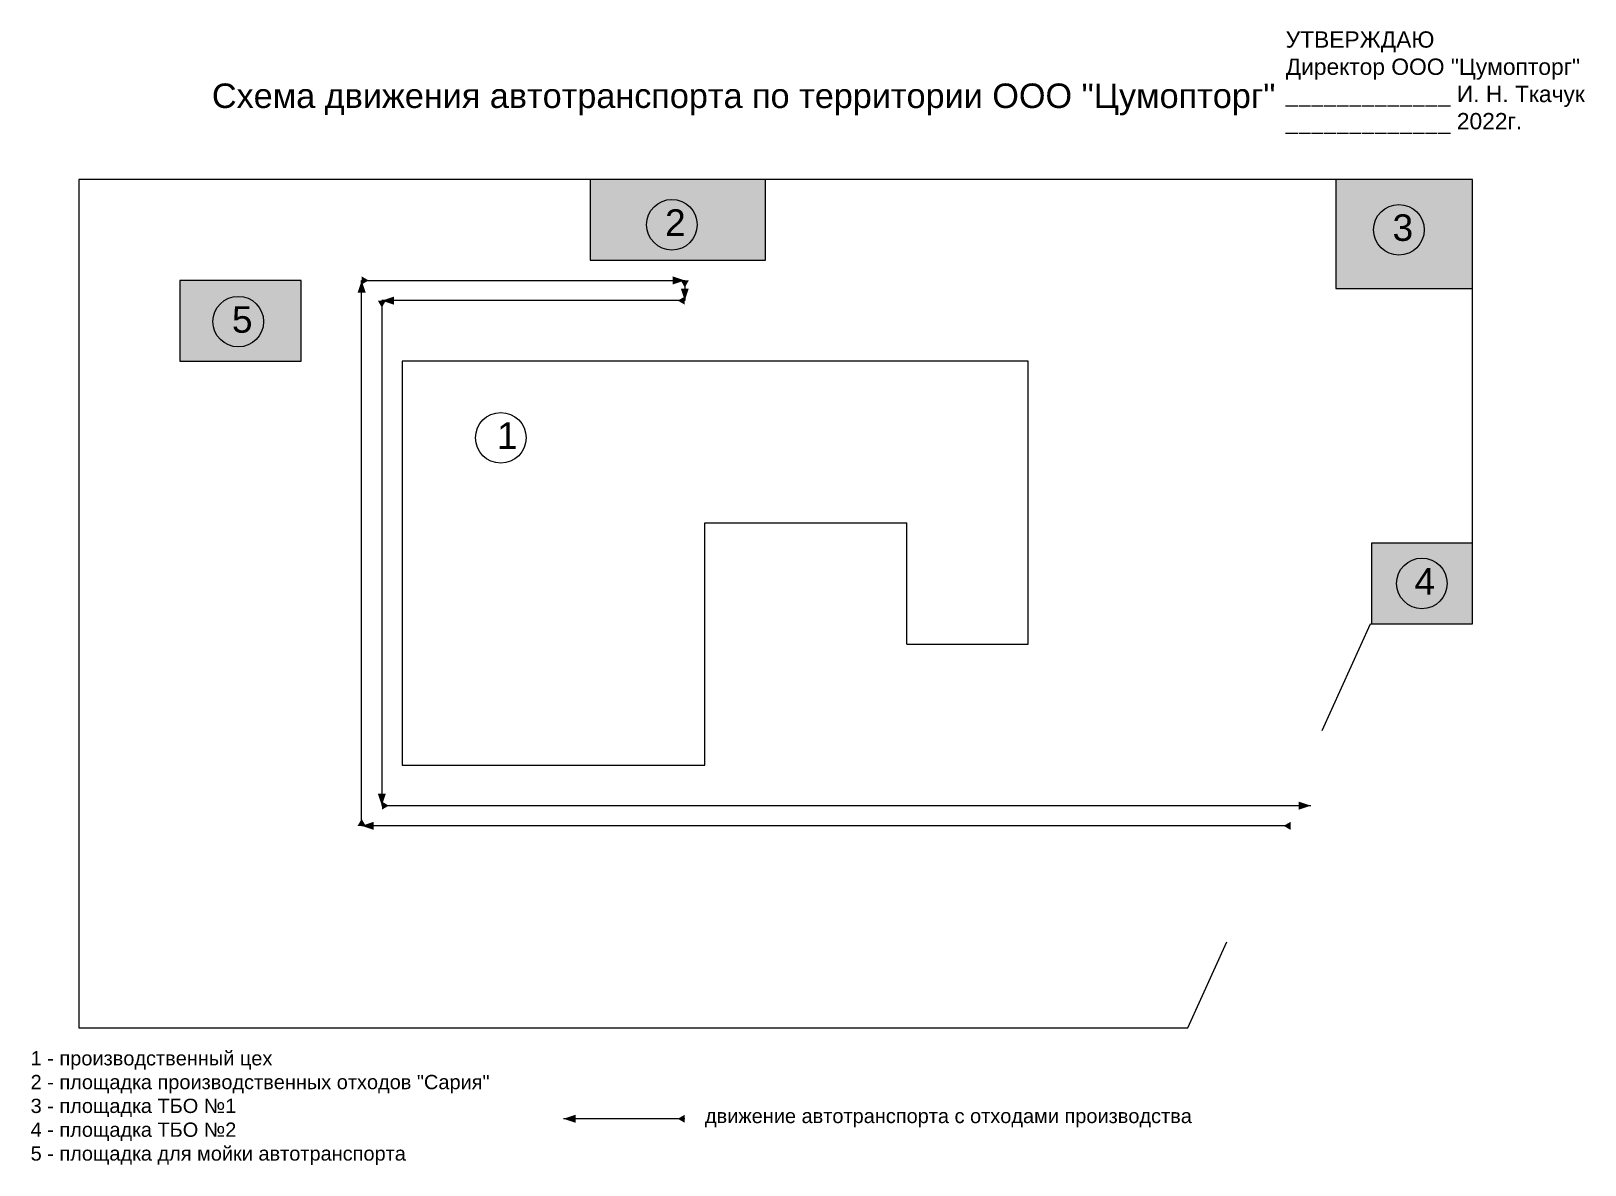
# Model space of a CAD drawing. Extents: x 28 to 413, y 5 to 285.
import ezdxf

# ---------------------------------------------------------------- set-up
doc = ezdxf.new("R2010")
doc.units = 0
doc.header["$MEASUREMENT"] = 0

msp = doc.modelspace()

# ---------------------------------------------------------------- hatches: boundary and pattern name
for points in [[(166.61, 228.75), (210, 228.75), (210, 248.75), (166.61, 248.75)], [(351.21, 221.78), (385, 221.78), (385, 248.75), (351.21, 248.75)], [(65, 203.75), (95, 203.75), (95, 223.75), (65, 223.75)], [(360, 138.75), (385, 138.75), (385, 158.75), (360, 158.75)]]:
    msp.add_hatch(color=9).paths.add_polyline_path(points, flags=0)

# ---------------------------------------------------------------- linework, layer by layer
at = {"color": 6, "linetype": 'Continuous', "lineweight": 0, "ltscale": 25.4}
for p, q in [((110, 88.75), (110, 223.75)), ((110, 223.75), (190, 223.75)), ((190, 223.75), (190, 218.75)), ((190, 218.75), (115, 218.75)), ((115, 218.75), (115, 93.75)), ((115, 93.75), (345, 93.75)), ((340, 88.75), (110, 88.75)), ((190, 16.25), (160, 16.25))]:
    msp.add_line(p, q, dxfattribs=at)
at = {"color": 7, "linetype": 'Continuous', "lineweight": 0, "ltscale": 25.4}
for p, q in [((195, 103.75), (195, 163.75)), ((195, 163.75), (245, 163.75)), ((245, 133.75), (245, 163.75)), ((347.82, 112.34), (359.76, 138.75)), ((359.76, 138.75), (385, 138.75)), ((245, 133.75), (275, 133.75)), ((314.52, 38.75), (324.17, 60.08))]:
    msp.add_line(p, q, dxfattribs=at)
at = {"color": 7, "linetype": 'Continuous', "lineweight": 0, "ltscale": 25.4, "flags": 128}
for points in [[(385, 138.75), (385, 248.75), (40, 248.75), (40, 38.75), (314.52, 38.75)], [(275, 133.75), (275, 203.75), (120, 203.75), (120, 103.75), (195, 103.75)]]:
    msp.add_lwpolyline(points, dxfattribs=at)
for points in [[(166.61, 228.75), (210, 228.75), (210, 248.75), (166.61, 248.75)], [(351.21, 221.78), (385, 221.78), (385, 248.75), (351.21, 248.75)], [(65, 203.75), (95, 203.75), (95, 223.75), (65, 223.75)], [(360, 138.75), (385, 138.75), (385, 158.75), (360, 158.75)]]:
    msp.add_lwpolyline(points, close=True, dxfattribs=at)
at = {"color": 7, "linetype": 'Continuous', "lineweight": 0, "ltscale": 25.4}
for centre in [(186.81, 237.53), (366.81, 236.28), (79.45, 213.55), (144.45, 184.8), (372.5, 148.75)]:
    msp.add_circle(centre, 6.26, dxfattribs=at)
at = {"color": 6}
for points in [[(111, 220.75), (110, 223.75), (109, 220.75)], [(111.72, 223.75), (110, 224.75), (110, 222.75)], [(187, 222.75), (190, 223.75), (187, 224.75)], [(190, 222.03), (191, 223.75), (189, 223.75)], [(118, 219.75), (115, 218.75), (118, 217.75)], [(188.28, 218.75), (190, 217.75), (190, 219.75)], [(189, 221.75), (190, 218.75), (191, 221.75)], [(115, 217.03), (116, 218.75), (114, 218.75)], [(114, 96.75), (115, 93.75), (116, 96.75)], [(116.72, 93.75), (115, 94.75), (115, 92.75)], [(342, 92.75), (345, 93.75), (342, 94.75)], [(110, 90.47), (109, 88.75), (111, 88.75)], [(113, 89.75), (110, 88.75), (113, 87.75)], [(338.28, 88.75), (340, 87.75), (340, 89.75)], [(163, 17.25), (160, 16.25), (163, 15.25)], [(188.28, 16.25), (190, 15.25), (190, 17.25)]]:
    msp.add_solid(points, dxfattribs=at)

# ---------------------------------------------------------------- texts
at = {"attachment_point": 1}
for s, insert, char_height, width in [('\\fArial|b0|i0|;\\C7;УТВЕРЖДАЮ\\PДиректор ООО "Цумопторг"\\P_____________ И. Н. Ткачук\\P_____________ 2022г.', (338.78, 285.4), 4.0404, 80), ('\\fArial|b0|i0|;\\C7;Схема движения автотранспорта по территории ООО "Цумопторг"', (72.92, 272.49), 6.0606, 275), ('\\fArial|b0|i0|;\\C7;2', (185.12, 241.35), 6.5657, 15), ('\\fArial|b0|i0|;\\C7;3', (365.24, 240.1), 6.5657, 15), ('\\fArial|b0|i0|;\\C7;5', (77.88, 217.37), 6.5657, 15), ('\\fArial|b0|i0|;\\C7;1', (143.5, 188.62), 6.5657, 15), ('\\fArial|b0|i0|;\\C7;4', (370.67, 152.57), 6.5657, 15), ('\\fArial|b0|i0|;\\C7;1 - производственный цех\\P2 - площадка производственных отходов "Сария"\\P3 - площадка ТБО №1\\P4 - площадка ТБО №2\\P5 - площадка для мойки автотранспорта', (28.04, 33), 3.5354, 130), ('\\fArial|b0|i0|;\\C7;\\P\\Pдвижение автотранспорта с отходами производства\\P', (195, 30.5), 3.5354, 127.8)]:
    msp.add_mtext(s, dxfattribs=dict(at, insert=insert, char_height=char_height, width=width))

doc.saveas('drawing.dxf')
